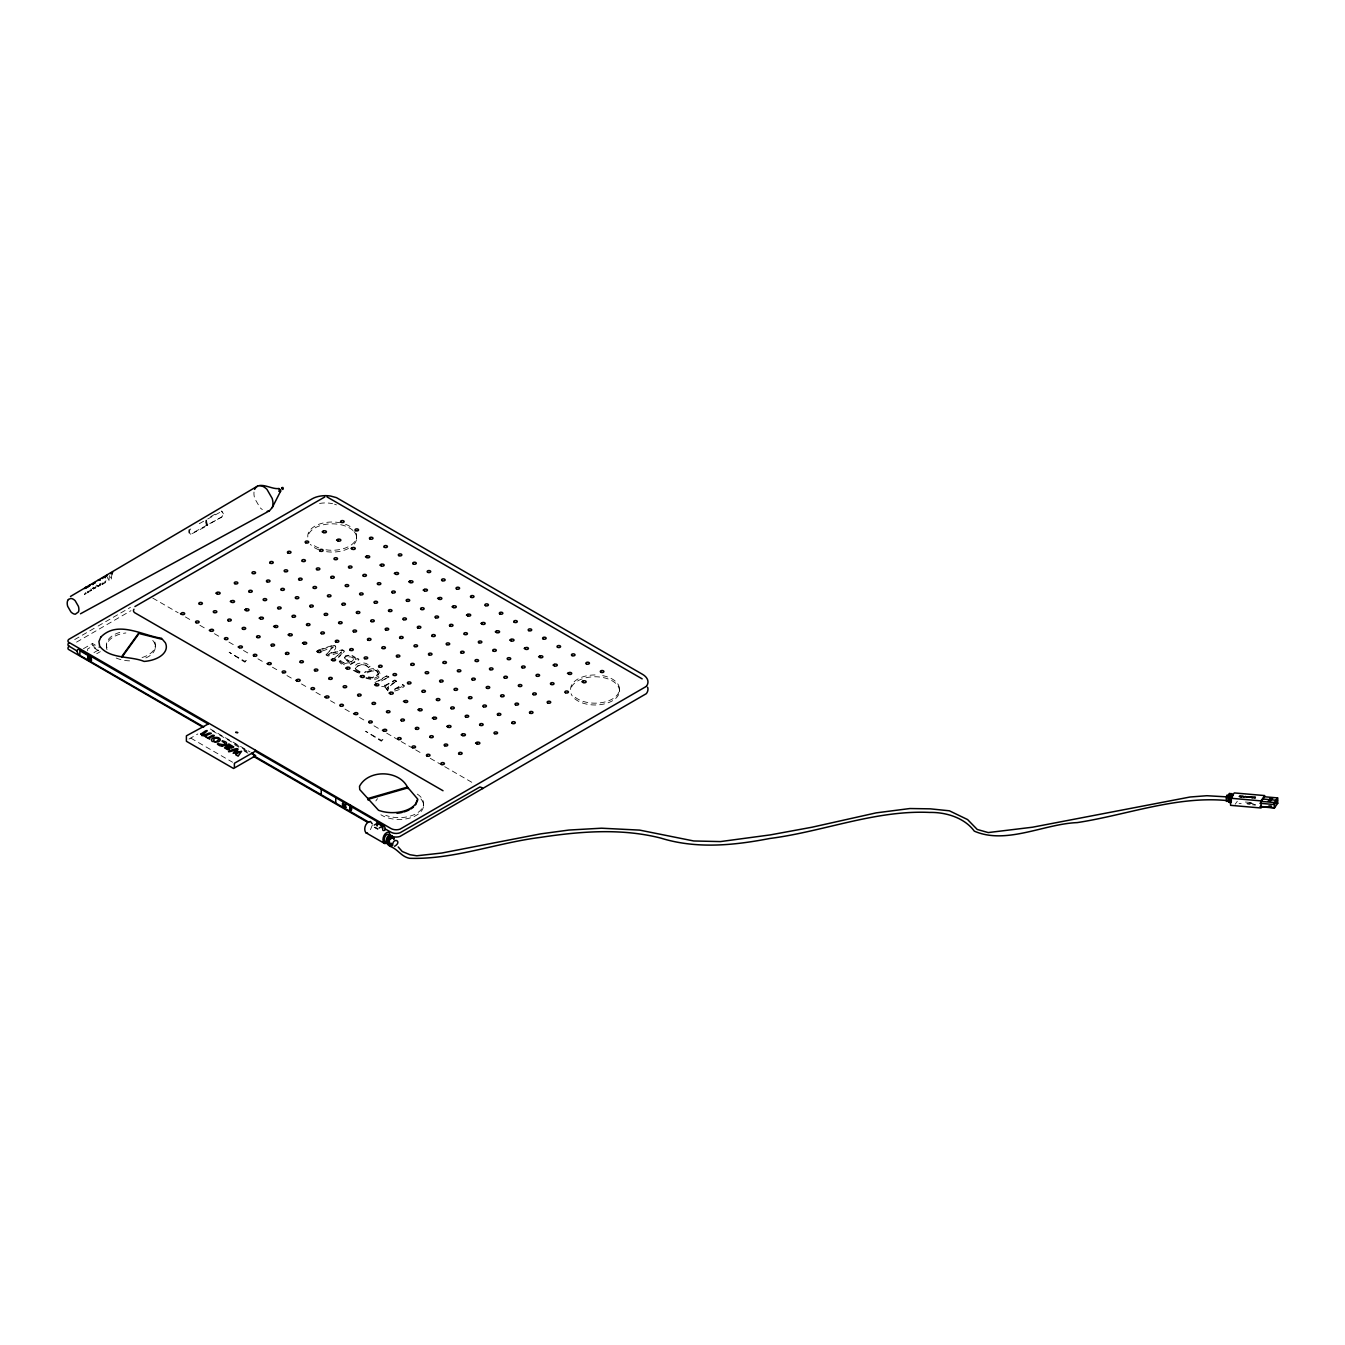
<?xml version="1.0" encoding="UTF-8"?>
<svg xmlns="http://www.w3.org/2000/svg" width="1345" height="1345" viewBox="0 0 1345 1345"><rect width="100%" height="100%" fill="white"/><g stroke="black" fill="none" stroke-linecap="round" stroke-linejoin="round"><path stroke-width="0.75" stroke-dasharray="5 3.75" d="M378.5 674.064C378.079 668.448 368.547 669.928 366.731 673.744C369.337 670.533 378.466 669.121 378.231 674.686L372.515 677.998L366.714 676.72L372.515 677.443L378.231 674.148M355.282 659.739L357.467 658.462L358.829 659.235L355.366 659.79L355.013 657.251L351.331 654.931L345.749 655.553L344.404 658.562L349.767 662.95L346.943 664.178M372.346 825.073L369.522 831.967M95.882 587.446L96.436 585.041M111.988 574.046L111.248 579.291M109.382 575.593L108.962 580.586L107.348 578.266M1241.183 803.671L1239.064 803.553M100.471 585.176L101.077 583.259M387.932 690.859C385.09 687.345 386.956 686.723 381.644 687.076M105.297 582.62L105.919 580.67M365.974 678.183C388.57 685.345 380.736 659.168 364.377 672.517M103.817 582.688L105.011 581.645M387.696 687.732L388.47 689.296L388.301 686.135L396.657 681.074L387.663 687.766M353.247 670.348L358.981 673.408L359.972 671.643L355.214 668.784L356.778 666.279L363.184 664.127L366.025 665.002L368.48 667.708L370.11 666.229L366.328 663.438L361.973 662.682L357.434 663.741L352.978 667.154M355.214 668.734C357.787 664.262 365.386 663.001 368.48 667.708M99.849 584.907L100.135 583.646L98.992 585.647M94.991 588.068L95.512 586.975L94.167 588.488M97.849 586.218L97.479 585.445L98.706 585.848M353.769 659.453L351.028 662.177L353.769 658.899C349.801 653.838 342.202 659.252 351.028 661.622M365.974 677.628L373.288 678.838L380.669 675.123M1235.164 804.26L1237.299 801.284M1251.724 802.83L1245.033 803.873M1252.329 804.798L1255.557 804.915L1247.538 804.091M344.488 657.251L349.414 655.166L355.332 658.108M358.981 673.408L359.972 671.643M318.546 649.988L333.997 644.911C343.378 650.761 310.964 659.975 342.286 650.24L344.454 651.484L338.604 657.453M337.746 655.435L341.395 651.989L328.13 656.074L326.146 654.931L333.156 646.659M326.146 654.931L333.241 646.71M95.545 588.118L92.486 588.286L93.276 588.925M100.236 585.478L97.983 586.286M338.604 656.915L344.454 650.946L342.286 649.685L329.189 653.771M333.779 658.781L341.395 651.989M199.262 523.693L206.407 519.691L207.382 525.693L190.872 534.284A3.615 2.522 -73.3 0 1 189.174 529.442M365.336 672.181L373.792 669.541L380.854 672.786M105.162 582.873L102.035 584.386L103.397 583.713M206.323 525.626L205.634 519.473L206.609 525.475L221.774 516.984A3.615 2.522 -73.3 0 0 222.9 513.454A3.615 2.522 -73.3 0 0 221.286 511.05L223.152 513.218A3.631 2.572 -78.7 0 1 222.614 516.581L190.385 534.217M381.526 680.957L388.924 676.619L381.526 681.495M74.698 639.564L96.268 627.106M98.067 626.064L130.448 607.368M76.564 642.12L130.986 610.68M83.474 648.677L92.452 643.482L99.564 647.584M93.965 652.577L98.673 649.854L93.965 647.13L93.965 645.314L87.677 648.946L87.677 650.761M96.722 653.72L100.303 651.653M344.404 658.024L349.767 662.412L344.976 663.539L341.142 660.445C336.418 660.883 342.37 665.035 344.37 665.388M350.541 664.026L358.829 659.235M350.541 664.564L358.829 659.79M368.48 667.17L370.11 666.229M374.969 682.571L387.091 675.56L388.924 676.619M378.433 681.108L387.091 676.098L388.924 677.174M396.657 681.074L394.825 680.015L385.511 685.227L381.476 684.773M396.657 681.629L394.825 680.57L385.511 685.765L381.476 685.328M394.657 689.043L402.558 684.487C411.301 687.278 379.206 696.811 404.391 685.546M394.657 689.582L402.558 685.025L404.391 686.101M188.989 739.044L197.816 733.966M85.071 593.616L84.584 594.355L85.828 593.01M91.628 590.27L89.846 591.279L90.3 589.816M84.584 594.355L86.366 593.347M89.073 591.817L87.274 592.826L88.904 591.447M91.746 590.304L89.779 590.808M207.668 519.019L221.975 511.251M210.677 516.648L217.436 512.865M87.106 592.321L87.509 591.296M102.136 584.419L102.556 582.873M91.695 589.951L90.872 588.824M322.228 651.047L333.241 647.264M322.413 649.265L333.997 645.449L336.115 646.676M339.175 661.471L341.142 660.983L344.976 664.077M385.981 686.807L381.644 686.522M206.138 519.977L207.113 525.845M93.73 589.026L92.687 588.538M1245.436 802.024L1251.64 802.562M1253.237 803.772L1249.808 803.217M190.755 528.955L189.948 529.661A3.615 2.522 -73.3 0 0 191.141 534.453L191.612 534.318M88.804 591.565L88.333 591.144M358.981 672.87L353.247 669.793M359.972 672.181L356.021 670.466L355.214 668.179M110.895 577.829L110.492 576.955M108.39 579.426L106.978 576.702M98.807 586.302L97.496 586.016M93.444 588.202L94.284 588.522L92.99 587.16M85.626 592.657L85.71 592.876M344.37 664.85L339.175 660.933M326.146 654.376L328.13 655.536M152.775 598.105L178.162 612.765M185.408 616.951L192.654 621.138M199.917 625.324L207.164 629.51M214.427 633.697L221.673 637.9M228.936 642.086L236.182 646.272M243.445 650.459L250.691 654.645M257.937 658.831L265.2 663.018M272.447 667.204L279.71 671.39M286.956 675.577L294.219 679.763M301.465 683.966L306.912 687.093M315.974 692.339L323.22 696.525M330.483 700.711L337.729 704.898M344.992 709.084L352.239 713.27M359.502 717.457L366.748 721.643M373.994 725.829L379.441 728.973M386.688 733.159L399.398 740.49M401.197 741.549L413.89 748.862M415.706 749.922L422.969 754.108M430.215 758.294L442.908 765.624M444.724 766.667L473.743 783.412M98.74 650.745L92.452 647.113L92.452 643.482M210.224 728.94L250.12 751.973M212.039 730.671L248.304 751.603M234.501 744.659L241.73 748.829M243.529 749.871L247.144 751.956M244.336 751.115L247.968 753.2M375.255 827.175L378.399 828.991M374.398 827.175L377.541 828.991M374.246 827.293L377.592 829.226M190.855 738.153L232.567 762.228M387.932 690.304L385.88 688.287M206.457 522.684L207.08 525.609M619.473 689.85L619.473 691.666M423.507 804.31L423.507 806.126M387.663 687.211L387.696 688.287M356.61 536.924L356.61 538.723M155.331 645.734L155.331 647.55M106.507 644.171L106.507 645.987M417.32 794.122A24.445 14.123 0 0 1 417.639 812.733A24.445 14.123 0 0 1 385.729 815.339M154.86 642.053A24.445 14.123 0 0 1 141.948 657.554M106.995 647.836A24.445 14.123 0 0 1 119.89 632.352M354.021 531.578A24.445 14.123 0 0 1 353.752 544.624M348.489 548.474A24.445 14.123 0 0 1 324.565 551.366M318.815 549.769A24.445 14.123 0 0 1 310.376 544.321M352.978 530.502A24.445 14.123 0 0 0 326.146 524.264A24.445 14.123 0 0 0 307.786 537.159L307.786 535.344A24.445 14.123 0 0 1 339.831 522.717M152.742 640.405A24.445 14.123 0 0 1 143.814 658.764M129.574 660.866A24.445 14.123 0 0 1 114.191 657.049M106.995 649.652A24.445 14.123 0 0 1 125.909 632.957M420.918 798.98A24.445 14.123 0 0 1 412.881 817.003A24.445 14.123 0 0 1 380.887 814.751M375.877 800.947A24.445 14.123 0 0 1 377.558 798.678M585.966 677.779A24.445 14.123 0 0 1 618.246 686.404A24.445 14.123 0 0 1 601.45 704.494A24.445 14.123 0 0 1 571.121 693.768M582.166 678.872A24.445 14.123 0 0 0 570.65 690.086L570.65 688.27A24.445 14.123 0 0 1 596.407 674.971M319.555 503.467A19.049 10.995 0 0 1 332.568 503.686M334.569 504.224A19.049 10.995 0 0 1 336.452 504.879M356.122 533.242A24.445 14.123 0 0 1 324.565 549.55M318.815 547.953A24.445 14.123 0 0 1 311.418 543.565M345.581 524.315A24.445 14.123 0 0 1 352.978 528.686M602.678 675.644A24.445 14.123 0 0 1 613.589 698.257A24.445 14.123 0 0 1 573.239 695.432M254.003 492.051A14.459 8.625 61.7 0 0 254.709 498.457L259.938 507.536A13.013 7.767 61.7 0 0 262.359 509.57M246.421 660.378L244.857 661.286L229.138 652.224L244.857 662.194L246.421 660.378M382.921 739.414L381.341 740.322L365.621 731.243L381.341 741.229L382.921 739.414"/><path stroke-width="1.5" d="M335.762 797.686L335.762 803.116M90.619 659.084L90.485 657.133L90.67 658.798M388.032 840.961L388.554 845.299L392.118 845.215M389.344 845.753C387.36 842.996 389.277 837.111 392.875 836.96M89.51 658.478L89.342 656.074L89.19 658.613L91.225 660.193M112.106 574.08L112.207 573.02M1231.499 798.711L1232.793 795.517M90.922 661.084L91.527 660.193M392.252 836.035L388.789 838.692L388.89 843.903M1230.793 794.222L1230.305 793.5L1229.229 797.097A4.808 0.925 -84.5 0 0 1228.943 800.393L1229.75 802.511M387.814 841.768L388.318 839.818M1229.414 796.105L1229.868 794.424M1232.911 795.265L1232.423 794.542L1231.583 797.282A4.808 0.925 -84.5 0 0 1231.448 798.375M92.956 584.52L93.511 583.36M388.251 840.524L391.328 836.842L394.152 839.011M391.664 836.506L388.991 838.54L388.52 843.315M392.067 835.901L392.807 837.296L389.344 839.952L389.512 844.273M102.186 578.484L102.304 578.518M391.412 845.248C389.663 849.418 390.336 840.591 391.563 843.887M87.963 587.143L88.904 586.117M1227.212 800.83C1225.211 804.293 1226.606 791.751 1227.716 795.736M1231.045 801.99L1230.406 802.965L1230.019 800.477A4.808 0.925 -84.5 0 1 1230.305 797.182L1231.129 794.441M387.999 838.238L387.259 842.642L389.377 844.811M84.567 588.572L85.609 587.328M415.622 804.814L417.69 799.989M393.698 838.759L391.462 835.581C387.276 835.312 384.283 845.719 389.646 844.794M92.301 584.436L95.327 582.62M80.481 613.774L269.37 510.848L272.295 507.519L280.584 491.228M1231.045 794.979L1230.692 802.377M254.608 489.395C259.165 480.249 271.791 490 278.987 488.47L280.567 490.084A1.816 1.093 61.7 0 1 280.433 491.497L279.02 491.228M389.159 838.624L391.008 836.691M1230.44 798.224L1234.273 792.928L1264.754 795.584L1260.938 800.88L1261.089 807.992L1230.591 805.336L1230.44 798.224L1260.938 800.88M121.924 656.31L139.023 632.638M121.924 657.217L139.023 633.529M1270.638 806.748L1268.453 806.344L1271.244 805.907M1274.371 802.646L1277.632 797.904L1264.535 796.761L1261.19 801.385L1274.303 802.528L1274.421 807.975L1261.307 806.832M1277.615 800.09L1274.404 804.545L1259.929 803.284M1274.421 807.975L1277.683 803.234L1273.547 802.864M388.217 837.969L390.874 836.052M86.097 587.21L85.508 588.421M102.59 577.846L104.237 577.072M387.763 842.508L384.872 843.634L365.823 832.689C363.133 829.058 365.722 821.795 370.447 821.459L372.212 823.745M70.478 596.44L257.551 486.066M86.82 587.647L85.861 587.967M97.899 580.418L99.967 580.031M69.301 642.675L68.78 643.011A4.926 2.841 0 0 0 68.343 645.684L77.136 651.081A3.396 1.95 60 0 0 79.103 654.948L203.784 726.922M69.301 646.306L68.78 646.642A4.926 2.841 0 0 0 68.343 649.316L202.675 727.057M1228.758 802.225L1228.12 799.468A4.808 0.925 -84.5 0 1 1228.405 796.173L1229.431 793.365L1229.784 801.99M1229.834 802.309L1229.078 801.25M1231.129 802.41L1230.49 799.636A4.808 0.925 -84.5 0 1 1230.759 796.358L1231.785 793.55L1232.171 796.038M134.92 606.561L324.801 496.961M91.309 657.386L91.376 660.277M91.325 659.672L89.476 658.613L89.594 659.756M215.822 593.179L217.083 592.456M322.127 531.813L323.388 531.09M230.264 601.518L231.508 600.795M336.553 540.152L337.814 539.412M244.689 609.84L245.95 609.117M350.978 548.474L352.239 547.751M259.114 618.179L260.375 617.456M365.42 556.813L366.664 556.09M273.539 626.518L274.8 625.778M379.845 565.135L381.106 564.412M287.981 634.84L289.242 634.117M394.27 573.474L395.531 572.751M302.406 643.179L303.667 642.439M408.712 581.797L409.956 581.074M316.832 651.501L318.092 650.778M423.137 590.136L424.398 589.413M331.273 659.84L332.518 659.1M437.562 598.458L438.823 597.735M345.699 668.162L346.96 667.439M451.987 606.797L453.248 606.074M360.124 676.501L361.385 675.778M466.429 615.119L467.69 614.396M374.549 684.824L375.81 684.101M480.854 623.458L482.115 622.735M251.918 753.015L255.55 755.789L233.559 768.499L186.4 741.28L186.4 735.833L208.408 723.896M388.991 693.163L390.252 692.44M495.279 631.78L496.54 631.057M403.416 701.485L404.677 700.762M509.721 640.119L510.966 639.396M417.841 709.824L419.102 709.101M524.146 648.458L525.407 647.718M432.283 718.146L433.527 717.423M538.572 656.78L539.833 656.057M446.708 726.485L447.969 725.762M552.997 665.119L554.258 664.38M346.001 807.387L342.42 805.201L342.79 803.251M461.133 734.807L462.394 734.084M567.439 673.442L568.7 672.719M345.211 804.713L344.841 806.529M342.42 803.469L344.74 804.814C347.683 803.772 342.756 805.453 345.009 806.143M350.995 806.26A3.682 2.135 60 0 1 350.204 810.598L349.448 811.018L350.204 805.151M475.558 743.146L476.819 742.423M581.864 681.78L583.125 681.041M374.246 825.057L377.39 823.241L382.417 826.133L382.417 828.385M379.273 827.948L382.417 826.133M255.55 751.115L234.383 763.287L234.383 767.272M394.573 846.291C403.046 841.213 392.505 836.54 392.639 845.669M88.955 585.613L90.317 585.092M105.582 576.568L107.062 575.374M110.794 573.727L112.492 572.297M107.18 575.408L105.532 576.232M110.744 573.39L112.61 572.331M103.464 577.661L103.733 577.543M390.588 845.332L389.159 845.618M367.689 798.56L407.468 787.094L417.69 799.081L415.622 803.907A25.42 14.677 0 0 1 378.533 810.278L359.737 789.582L359.518 786.287C368.379 769.39 398.641 769.777 407.468 787.094M367.689 799.468L407.468 788.002M99.698 579.93L98.773 579.998M386.587 841.819C380.82 842.491 386.923 829.882 389.277 835.968M1228.708 801.906L1228.389 797.484L1229.565 795.265M267.235 511.285L269.37 510.848M278.903 488.891L280.399 490.471L279.087 490.908M94.772 582.486L95.209 582.587M367.538 833.11L365.823 832.689M391.092 836.304C386.671 835.615 388.419 843.971 387.158 842.911M388.352 843.819C383.443 843.197 387.831 832.32 391.58 835.934M104.624 577.089L105.246 577.778M1226.287 801.032L1230.658 801.973M1262.888 799.031L1275.968 800.225M1274.001 803.032L1277.75 803.352L1277.632 797.904M1259.996 806.428L1274.472 807.689M1225.48 796.795L1206.885 795.719L1190.157 796.997L1032.54 827.209L988.222 832.572L977.243 829.462L967.593 819.576L949.385 810.8L930.32 808.849L909.909 808.53L876.167 812.868L811.909 827.242L770.214 834.909L720.466 841.583L693.751 840.978L639.665 830.117L601.501 828.201L568.935 830.05L540.74 833.85L441.816 853.033L416.748 855.79L409.99 854.731L402.239 851.503L398.204 846.963M1224.959 800.376C1174.857 796.223 1126.185 815.104 1077.21 822.602C1043.989 823.88 1006.295 845.013 974.301 831.143C964.819 818.13 946.544 812.111 929.798 812.43C875.175 809.909 823.375 831.647 769.743 838.49C733.714 845.45 696.424 849.149 660.815 838.103C621.39 828.049 580.048 831.361 540.27 837.414C496.608 842.878 453.584 859.741 409.435 858.295C400.961 856.429 398.372 849.636 390.47 846.459M89.577 586.151L88.619 586.235M390.605 844.694L388.739 843.819M140.25 633.831L161.467 639.161M98.975 579.88L99.849 579.998M89.594 585.142L89.846 584.991M90.535 658.142L89.779 656.747L90.67 658.327M385.208 828.94L391.042 832.252A7.263 4.203 0 0 0 399.986 832.807L479.862 787.027A11.886 6.859 -60 0 1 482.805 788.658M327.037 496.927L642.17 678.872M180.398 613.639L181.659 614.362A1.782 1.026 0 0 0 184.618 613.908A1.782 1.026 0 0 0 182.449 612.647A1.782 1.026 0 0 0 181.659 614.362M209.248 630.301L210.509 631.024A1.782 1.026 0 0 0 213.485 630.57A1.782 1.026 0 0 0 211.316 629.309A1.782 1.026 0 0 0 210.509 631.024M238.115 646.962L239.376 647.685A1.782 1.026 0 0 0 242.352 647.231A1.782 1.026 0 0 0 240.167 645.97A1.782 1.026 0 0 0 239.376 647.685M266.966 663.623L268.227 664.363A1.782 1.026 0 0 0 271.202 663.892A1.782 1.026 0 0 0 269.034 662.631A1.782 1.026 0 0 0 268.227 664.363M295.833 680.284L297.094 681.024A1.782 1.026 0 0 0 300.069 680.553A1.782 1.026 0 0 0 297.884 679.292A1.782 1.026 0 0 0 297.094 681.024M324.7 696.945L325.944 697.685A1.782 1.026 0 0 0 328.92 697.214A1.782 1.026 0 0 0 326.751 695.953A1.782 1.026 0 0 0 325.944 697.685M353.55 713.623L354.811 714.346A1.782 1.026 0 0 0 357.787 713.876A1.782 1.026 0 0 0 355.601 712.631A1.782 1.026 0 0 0 354.811 714.346M382.417 730.285L383.678 731.007A1.782 1.026 0 0 0 386.654 730.537A1.782 1.026 0 0 0 384.468 729.293A1.782 1.026 0 0 0 383.678 731.007M443.026 790.742L134.584 612.647A5.952 3.43 0 0 1 133.979 609.235M208.256 724.064L79.103 649.5A3.396 1.95 60 0 0 77.136 651.081M89.19 656.158L91.46 657.301M251.918 753.704L255.55 755.789M254.373 756.125L368.782 822.182M253.398 756.344L367.504 822.232M393.799 838.103L392.589 836.842M391.025 835.951L387.982 836.792L386.587 841.55M90.401 660.866L89.325 659.336M388.789 844.492L387.932 842.088M384.082 843.231C381.392 839.583 383.981 832.336 388.688 832L390.605 835.615M1231.331 794.391L1231.701 795.921M387.78 843.265L387.31 839.969L389.293 836.439L391.462 836.136L393.95 838.658M1231.936 795.45L1230.574 801.368M1229.296 801.267L1229.196 799.552A4.808 0.925 -84.5 0 1 1229.481 796.257M1231.331 801.536L1231.314 800.578A4.808 0.925 -84.5 0 1 1231.347 799.502M408.039 787.766L408.039 788.674M382.703 829.243L382.703 825.611L377.088 822.367L377.088 825.998M377.39 823.241L377.39 825.477M368.177 799.132L368.177 800.04M350.204 806.966L350.204 810.598M345.615 804.713L345.615 807.588M321.236 789.296L321.236 794.727M255.55 750.342L255.55 751.367L382.837 824.855A3.329 1.917 60 0 1 385.023 827.797A3.329 1.917 60 0 1 384.519 830.47M87.744 658.915L87.744 655.284L79.876 650.745L79.876 654.376M413.503 807.034A25.42 14.677 0 0 1 410.763 809.017M409.183 809.892A25.42 14.677 0 0 1 403.719 812.01M402.138 812.43A25.42 14.677 0 0 1 397.044 813.305M383.459 830.571A3.329 1.917 60 0 1 382.837 830.302M647.651 687.261A18.78 10.844 0 0 1 646.34 693.65L399.986 836.439A7.263 4.203 0 0 1 391.866 836.237M349.448 805.588A3.682 2.135 60 0 1 350.944 809.169A3.682 2.135 60 0 1 349.448 811.018M259.669 485.629A13.013 7.767 61.7 0 1 266.966 489.378L272.194 498.44A14.459 8.625 61.7 0 1 272.295 507.519M222.144 745.954A4.691 2.707 0 0 0 225.203 745.147L225.994 744.592A4.035 2.32 0 0 0 226.548 743.684A3.749 2.169 0 0 0 226.448 742.776A4.22 2.438 0 0 0 225.708 741.952L223.623 741.145A4.001 2.303 0 0 0 222.009 741.045C233.038 749.249 211.03 740.372 219.336 745.483A3.968 2.287 0 0 0 220.933 745.903A4.59 2.656 0 0 0 222.093 745.954M1241.216 796.677L1242.545 796.021C1245.806 796.627 1238.896 797.955 1240.073 795.937C1237.013 797.434 1243.133 795.467 1241.216 796.677M281.677 487.731C282.769 492.505 284.619 485.999 281.677 487.731M200.842 734.101L209.702 738.926L208.828 738.472C212.745 735.681 216.78 735.799 212.712 735.16L208.189 737.732A2.774 1.597 0 0 1 206.693 737.463C202.86 734.404 216.511 733.26 209.097 733.075C191.175 740.86 213.267 728.2 205.449 730.974L200.842 734.101M233.593 746.929L231.323 748.139L227.339 746.895L225.641 748.139L229.44 749.081L228.196 749.821L224.514 747.887L228.835 743.953L233.593 746.929M211.501 739.666L211.619 740.591A4.085 2.354 0 0 0 212.342 741.448L217.991 741.952A5.464 3.161 0 0 0 219.353 741.246L220.227 740.069A4.119 2.371 0 0 0 220.126 739.145A4.254 2.455 0 0 0 219.689 738.573A4.506 2.606 0 0 0 218.562 737.833A3.766 2.169 0 0 0 217.066 737.447A4.22 2.438 0 0 0 215.368 737.43L214.797 737.514A4.825 2.774 0 0 0 213.704 737.8A5.128 2.959 0 0 0 212.342 738.489A4.085 2.354 0 0 0 211.619 739.414L211.501 739.666M1245.857 796.593L1243.637 796.795L1245.857 796.593M1246.58 797.165L1249.169 796.912L1246.697 797.097M1249.623 797.383L1252.044 796.912L1249.673 797.282M219.05 739.111C212.577 747.114 211.417 734.555 219.05 739.111M235.694 732.453L237.88 732.605L235.812 732.285M232.13 746.694L227.742 746.677L229.457 745.685L232.13 746.694M1255.07 797.871L1255.389 797.064L1253.624 796.912L1251.691 797.736L1255.053 797.921M100.808 637.126L98.925 641.531L99.614 646.054C109.399 659.319 130.179 655.721 144.15 661.421A25.42 14.677 0 0 0 165.3 642.691L161.467 638.253C142.183 635.395 117.603 619.894 100.808 637.126M68.36 599.517L67.62 600.778A8.86 5.296 61.7 0 0 67.687 606.343L70.898 611.908A7.969 4.758 61.7 0 0 75.37 614.194L78.481 611.891A8.86 5.296 61.7 0 0 78.413 606.326L75.202 600.761A7.969 4.758 61.7 0 0 70.73 598.458L68.36 599.517M1270.47 798.173L1269.865 799.014L1272.656 798.358L1270.47 798.173M1271.143 800.46L1268.352 801.116L1271.143 800.46M236.115 749.77L233.173 753.284L239.578 751.872L235.627 754.696L238.132 756.142L241.596 751.283L235.14 752.712C247.463 741.969 214.477 756.798 236.115 749.77M646.34 686.387L399.986 829.176A7.263 4.203 0 0 1 391.042 828.57L68.343 642.069A4.926 2.841 0 0 1 68.78 639.379L312.09 498.861A19.049 10.995 0 0 1 330.466 496.019L336.452 497.633L642.473 674.299A18.78 10.844 0 0 1 646.34 686.387M426.953 755.991A1.782 1.026 0 0 0 429.929 755.537A1.782 1.026 0 0 0 427.76 754.276A1.782 1.026 0 0 0 426.953 755.991M444.674 745.769A1.782 1.026 0 0 0 447.65 745.315A1.782 1.026 0 0 0 445.481 744.054A1.782 1.026 0 0 0 444.674 745.769M462.394 735.547A1.782 1.026 0 0 0 465.37 735.076A1.782 1.026 0 0 0 463.184 733.815A1.782 1.026 0 0 0 462.394 735.547M480.115 725.308A1.782 1.026 0 0 0 483.09 724.854A1.782 1.026 0 0 0 480.905 723.593A1.782 1.026 0 0 0 480.115 725.308M497.818 715.086A1.782 1.026 0 0 0 500.794 714.615A1.782 1.026 0 0 0 498.625 713.371A1.782 1.026 0 0 0 497.818 715.086M515.538 704.847A1.782 1.026 0 0 0 518.514 704.393A1.782 1.026 0 0 0 516.346 703.132A1.782 1.026 0 0 0 515.538 704.847M533.259 694.625A1.782 1.026 0 0 0 536.235 694.171A1.782 1.026 0 0 0 534.049 692.91A1.782 1.026 0 0 0 533.259 694.625M550.979 684.403A1.782 1.026 0 0 0 553.955 683.933A1.782 1.026 0 0 0 551.769 682.672A1.782 1.026 0 0 0 550.979 684.403M568.7 674.164A1.782 1.026 0 0 0 571.659 673.711A1.782 1.026 0 0 0 569.49 672.45A1.782 1.026 0 0 0 568.7 674.164M586.403 663.942A1.782 1.026 0 0 0 589.379 663.488A1.782 1.026 0 0 0 587.21 662.228A1.782 1.026 0 0 0 586.403 663.942M412.528 747.669A1.782 1.026 0 0 0 415.504 747.198A1.782 1.026 0 0 0 413.335 745.954A1.782 1.026 0 0 0 412.528 747.669M430.249 737.43A1.782 1.026 0 0 0 433.224 736.976A1.782 1.026 0 0 0 431.039 735.715A1.782 1.026 0 0 0 430.249 737.43M447.969 727.208A1.782 1.026 0 0 0 450.945 726.754A1.782 1.026 0 0 0 448.759 725.493A1.782 1.026 0 0 0 447.969 727.208M465.673 716.986A1.782 1.026 0 0 0 468.648 716.515A1.782 1.026 0 0 0 466.48 715.271A1.782 1.026 0 0 0 465.673 716.986M483.393 706.747A1.782 1.026 0 0 0 486.369 706.293A1.782 1.026 0 0 0 484.2 705.032A1.782 1.026 0 0 0 483.393 706.747M501.113 696.525A1.782 1.026 0 0 0 504.089 696.071A1.782 1.026 0 0 0 501.904 694.81A1.782 1.026 0 0 0 501.113 696.525M518.834 686.303A1.782 1.026 0 0 0 521.81 685.832A1.782 1.026 0 0 0 519.624 684.571A1.782 1.026 0 0 0 518.834 686.303M536.537 676.064A1.782 1.026 0 0 0 539.513 675.61A1.782 1.026 0 0 0 537.344 674.349A1.782 1.026 0 0 0 536.537 676.064M554.258 665.842A1.782 1.026 0 0 0 557.233 665.371A1.782 1.026 0 0 0 555.065 664.127A1.782 1.026 0 0 0 554.258 665.842M571.978 655.603A1.782 1.026 0 0 0 574.954 655.149A1.782 1.026 0 0 0 572.768 653.889A1.782 1.026 0 0 0 571.978 655.603M398.103 739.33A1.782 1.026 0 0 0 401.079 738.876A1.782 1.026 0 0 0 398.893 737.615A1.782 1.026 0 0 0 398.103 739.33M415.824 729.108A1.782 1.026 0 0 0 418.799 728.654A1.782 1.026 0 0 0 416.614 727.393A1.782 1.026 0 0 0 415.824 729.108M433.527 718.886A1.782 1.026 0 0 0 436.503 718.415A1.782 1.026 0 0 0 434.334 717.154A1.782 1.026 0 0 0 433.527 718.886M451.247 708.647A1.782 1.026 0 0 0 454.223 708.193A1.782 1.026 0 0 0 452.054 706.932A1.782 1.026 0 0 0 451.247 708.647M468.968 698.425A1.782 1.026 0 0 0 471.944 697.954A1.782 1.026 0 0 0 469.758 696.71A1.782 1.026 0 0 0 468.968 698.425M486.688 688.186A1.782 1.026 0 0 0 489.664 687.732A1.782 1.026 0 0 0 487.478 686.471A1.782 1.026 0 0 0 486.688 688.186M504.392 677.964A1.782 1.026 0 0 0 507.368 677.51A1.782 1.026 0 0 0 505.199 676.249A1.782 1.026 0 0 0 504.392 677.964M522.112 667.742A1.782 1.026 0 0 0 525.088 667.271A1.782 1.026 0 0 0 522.919 666.01A1.782 1.026 0 0 0 522.112 667.742M539.833 657.503A1.782 1.026 0 0 0 542.808 657.049A1.782 1.026 0 0 0 540.623 655.788A1.782 1.026 0 0 0 539.833 657.503M557.553 647.281A1.782 1.026 0 0 0 560.529 646.811A1.782 1.026 0 0 0 558.343 645.566A1.782 1.026 0 0 0 557.553 647.281M401.382 720.769A1.782 1.026 0 0 0 404.357 720.315A1.782 1.026 0 0 0 402.189 719.054A1.782 1.026 0 0 0 401.382 720.769M419.102 710.547A1.782 1.026 0 0 0 422.078 710.093A1.782 1.026 0 0 0 419.909 708.832A1.782 1.026 0 0 0 419.102 710.547M436.822 700.325A1.782 1.026 0 0 0 439.798 699.854A1.782 1.026 0 0 0 437.613 698.593A1.782 1.026 0 0 0 436.822 700.325M454.543 690.086A1.782 1.026 0 0 0 457.519 689.632A1.782 1.026 0 0 0 455.333 688.371A1.782 1.026 0 0 0 454.543 690.086M472.246 679.864A1.782 1.026 0 0 0 475.222 679.393A1.782 1.026 0 0 0 473.053 678.149A1.782 1.026 0 0 0 472.246 679.864M489.967 669.625A1.782 1.026 0 0 0 492.942 669.171A1.782 1.026 0 0 0 490.774 667.91A1.782 1.026 0 0 0 489.967 669.625M507.687 659.403A1.782 1.026 0 0 0 510.663 658.949A1.782 1.026 0 0 0 508.477 657.688A1.782 1.026 0 0 0 507.687 659.403M525.407 649.181A1.782 1.026 0 0 0 528.383 648.71A1.782 1.026 0 0 0 526.198 647.466A1.782 1.026 0 0 0 525.407 649.181M543.111 638.942A1.782 1.026 0 0 0 546.087 638.488A1.782 1.026 0 0 0 543.918 637.227A1.782 1.026 0 0 0 543.111 638.942M404.677 702.208A1.782 1.026 0 0 0 407.653 701.754A1.782 1.026 0 0 0 405.467 700.493A1.782 1.026 0 0 0 404.677 702.208M369.236 722.668A1.782 1.026 0 0 0 372.212 722.215A1.782 1.026 0 0 0 370.043 720.954A1.782 1.026 0 0 0 369.236 722.668M386.956 712.446A1.782 1.026 0 0 0 389.932 711.976A1.782 1.026 0 0 0 387.747 710.732A1.782 1.026 0 0 0 386.956 712.446M422.397 691.986A1.782 1.026 0 0 0 425.373 691.532A1.782 1.026 0 0 0 423.187 690.271A1.782 1.026 0 0 0 422.397 691.986M440.101 681.764A1.782 1.026 0 0 0 443.077 681.293A1.782 1.026 0 0 0 440.908 680.049A1.782 1.026 0 0 0 440.101 681.764M457.821 671.525A1.782 1.026 0 0 0 460.797 671.071A1.782 1.026 0 0 0 458.611 669.81A1.782 1.026 0 0 0 457.821 671.525M475.542 661.303A1.782 1.026 0 0 0 478.517 660.849A1.782 1.026 0 0 0 476.332 659.588A1.782 1.026 0 0 0 475.542 661.303M493.262 651.081A1.782 1.026 0 0 0 496.238 650.61A1.782 1.026 0 0 0 494.052 649.349A1.782 1.026 0 0 0 493.262 651.081M510.966 640.842A1.782 1.026 0 0 0 513.941 640.388A1.782 1.026 0 0 0 511.772 639.127A1.782 1.026 0 0 0 510.966 640.842M528.686 630.62A1.782 1.026 0 0 0 531.662 630.149A1.782 1.026 0 0 0 529.493 628.905A1.782 1.026 0 0 0 528.686 630.62M372.531 704.107A1.782 1.026 0 0 0 375.507 703.654A1.782 1.026 0 0 0 373.322 702.393A1.782 1.026 0 0 0 372.531 704.107M390.252 693.885A1.782 1.026 0 0 0 393.211 693.432A1.782 1.026 0 0 0 391.042 692.171A1.782 1.026 0 0 0 390.252 693.885M407.955 683.663A1.782 1.026 0 0 0 410.931 683.193A1.782 1.026 0 0 0 408.762 681.932A1.782 1.026 0 0 0 407.955 683.663M425.676 673.425A1.782 1.026 0 0 0 428.651 672.971A1.782 1.026 0 0 0 426.466 671.71A1.782 1.026 0 0 0 425.676 673.425M443.396 663.203A1.782 1.026 0 0 0 446.372 662.732A1.782 1.026 0 0 0 444.186 661.488A1.782 1.026 0 0 0 443.396 663.203M461.116 652.964A1.782 1.026 0 0 0 464.075 652.51A1.782 1.026 0 0 0 461.907 651.249A1.782 1.026 0 0 0 461.116 652.964M478.82 642.742A1.782 1.026 0 0 0 481.796 642.288A1.782 1.026 0 0 0 479.627 641.027A1.782 1.026 0 0 0 478.82 642.742M496.54 632.52A1.782 1.026 0 0 0 499.516 632.049A1.782 1.026 0 0 0 497.331 630.788A1.782 1.026 0 0 0 496.54 632.52M514.261 622.281A1.782 1.026 0 0 0 517.237 621.827A1.782 1.026 0 0 0 515.051 620.566A1.782 1.026 0 0 0 514.261 622.281M375.81 685.546A1.782 1.026 0 0 0 378.786 685.093A1.782 1.026 0 0 0 376.617 683.832A1.782 1.026 0 0 0 375.81 685.546M340.386 706.007A1.782 1.026 0 0 0 343.362 705.553A1.782 1.026 0 0 0 341.176 704.292A1.782 1.026 0 0 0 340.386 706.007M358.089 695.785A1.782 1.026 0 0 0 361.065 695.315A1.782 1.026 0 0 0 358.896 694.07A1.782 1.026 0 0 0 358.089 695.785M393.53 675.324A1.782 1.026 0 0 0 396.506 674.871A1.782 1.026 0 0 0 394.32 673.61A1.782 1.026 0 0 0 393.53 675.324M411.251 665.102A1.782 1.026 0 0 0 414.226 664.632A1.782 1.026 0 0 0 412.041 663.371A1.782 1.026 0 0 0 411.251 665.102M428.971 654.864A1.782 1.026 0 0 0 431.93 654.41A1.782 1.026 0 0 0 429.761 653.149A1.782 1.026 0 0 0 428.971 654.864M446.674 644.642A1.782 1.026 0 0 0 449.65 644.171A1.782 1.026 0 0 0 447.482 642.927A1.782 1.026 0 0 0 446.674 644.642M464.395 634.403A1.782 1.026 0 0 0 467.371 633.949A1.782 1.026 0 0 0 465.185 632.688A1.782 1.026 0 0 0 464.395 634.403M482.115 624.181A1.782 1.026 0 0 0 485.091 623.727A1.782 1.026 0 0 0 482.905 622.466A1.782 1.026 0 0 0 482.115 624.181M499.836 613.959A1.782 1.026 0 0 0 502.795 613.488A1.782 1.026 0 0 0 500.626 612.244A1.782 1.026 0 0 0 499.836 613.959M343.664 687.446A1.782 1.026 0 0 0 346.64 686.992A1.782 1.026 0 0 0 344.471 685.731A1.782 1.026 0 0 0 343.664 687.446M361.385 677.224A1.782 1.026 0 0 0 364.361 676.754A1.782 1.026 0 0 0 362.175 675.509A1.782 1.026 0 0 0 361.385 677.224M379.105 666.986A1.782 1.026 0 0 0 382.081 666.532A1.782 1.026 0 0 0 379.895 665.271A1.782 1.026 0 0 0 379.105 666.986M396.809 656.763A1.782 1.026 0 0 0 399.784 656.31A1.782 1.026 0 0 0 397.616 655.049A1.782 1.026 0 0 0 396.809 656.763M414.529 646.541A1.782 1.026 0 0 0 417.505 646.071A1.782 1.026 0 0 0 415.336 644.827A1.782 1.026 0 0 0 414.529 646.541M432.249 636.303A1.782 1.026 0 0 0 435.225 635.849A1.782 1.026 0 0 0 433.04 634.588A1.782 1.026 0 0 0 432.249 636.303M449.97 626.081A1.782 1.026 0 0 0 452.946 625.627A1.782 1.026 0 0 0 450.76 624.366A1.782 1.026 0 0 0 449.97 626.081M467.69 615.859A1.782 1.026 0 0 0 470.649 615.388A1.782 1.026 0 0 0 468.48 614.127A1.782 1.026 0 0 0 467.69 615.859M485.394 605.62A1.782 1.026 0 0 0 488.37 605.166A1.782 1.026 0 0 0 486.201 603.905A1.782 1.026 0 0 0 485.394 605.62M311.519 689.346A1.782 1.026 0 0 0 314.495 688.892A1.782 1.026 0 0 0 312.326 687.631A1.782 1.026 0 0 0 311.519 689.346M329.239 679.124A1.782 1.026 0 0 0 332.215 678.653A1.782 1.026 0 0 0 330.029 677.409A1.782 1.026 0 0 0 329.239 679.124M346.96 668.885A1.782 1.026 0 0 0 349.935 668.431A1.782 1.026 0 0 0 347.75 667.17A1.782 1.026 0 0 0 346.96 668.885M364.663 658.663A1.782 1.026 0 0 0 367.639 658.209A1.782 1.026 0 0 0 365.47 656.948A1.782 1.026 0 0 0 364.663 658.663M382.383 648.441A1.782 1.026 0 0 0 385.359 647.971A1.782 1.026 0 0 0 383.19 646.71A1.782 1.026 0 0 0 382.383 648.441M400.104 638.202A1.782 1.026 0 0 0 403.08 637.749A1.782 1.026 0 0 0 400.894 636.488A1.782 1.026 0 0 0 400.104 638.202M417.824 627.98A1.782 1.026 0 0 0 420.8 627.51A1.782 1.026 0 0 0 418.614 626.266A1.782 1.026 0 0 0 417.824 627.98M435.528 617.742A1.782 1.026 0 0 0 438.504 617.288A1.782 1.026 0 0 0 436.335 616.027A1.782 1.026 0 0 0 435.528 617.742M453.248 607.52A1.782 1.026 0 0 0 456.224 607.066A1.782 1.026 0 0 0 454.055 605.805A1.782 1.026 0 0 0 453.248 607.52M470.969 597.298A1.782 1.026 0 0 0 473.944 596.827A1.782 1.026 0 0 0 471.759 595.583A1.782 1.026 0 0 0 470.969 597.298M314.814 670.785A1.782 1.026 0 0 0 317.79 670.331A1.782 1.026 0 0 0 315.604 669.07A1.782 1.026 0 0 0 314.814 670.785M332.518 660.563A1.782 1.026 0 0 0 335.493 660.092A1.782 1.026 0 0 0 333.325 658.848A1.782 1.026 0 0 0 332.518 660.563M350.238 650.324A1.782 1.026 0 0 0 353.214 649.87A1.782 1.026 0 0 0 351.045 648.609A1.782 1.026 0 0 0 350.238 650.324M367.958 640.102A1.782 1.026 0 0 0 370.934 639.648A1.782 1.026 0 0 0 368.749 638.387A1.782 1.026 0 0 0 367.958 640.102M385.679 629.88A1.782 1.026 0 0 0 388.655 629.41A1.782 1.026 0 0 0 386.469 628.165A1.782 1.026 0 0 0 385.679 629.88M403.382 619.641A1.782 1.026 0 0 0 406.358 619.188A1.782 1.026 0 0 0 404.189 617.927A1.782 1.026 0 0 0 403.382 619.641M421.103 609.419A1.782 1.026 0 0 0 424.079 608.966A1.782 1.026 0 0 0 421.91 607.705A1.782 1.026 0 0 0 421.103 609.419M438.823 599.197A1.782 1.026 0 0 0 441.799 598.727A1.782 1.026 0 0 0 439.613 597.466A1.782 1.026 0 0 0 438.823 599.197M456.543 588.959A1.782 1.026 0 0 0 459.519 588.505A1.782 1.026 0 0 0 457.334 587.244A1.782 1.026 0 0 0 456.543 588.959M318.092 652.224A1.782 1.026 0 0 0 321.068 651.77A1.782 1.026 0 0 0 318.883 650.509A1.782 1.026 0 0 0 318.092 652.224M282.669 672.685A1.782 1.026 0 0 0 285.628 672.231A1.782 1.026 0 0 0 283.459 670.97A1.782 1.026 0 0 0 282.669 672.685M300.372 662.463A1.782 1.026 0 0 0 303.348 661.992A1.782 1.026 0 0 0 301.179 660.748A1.782 1.026 0 0 0 300.372 662.463M335.813 642.002A1.782 1.026 0 0 0 338.789 641.548A1.782 1.026 0 0 0 336.603 640.287A1.782 1.026 0 0 0 335.813 642.002M353.533 631.78A1.782 1.026 0 0 0 356.509 631.309A1.782 1.026 0 0 0 354.323 630.048A1.782 1.026 0 0 0 353.533 631.78M371.237 621.541A1.782 1.026 0 0 0 374.213 621.087A1.782 1.026 0 0 0 372.044 619.826A1.782 1.026 0 0 0 371.237 621.541M388.957 611.319A1.782 1.026 0 0 0 391.933 610.849A1.782 1.026 0 0 0 389.764 609.604A1.782 1.026 0 0 0 388.957 611.319M406.678 601.08A1.782 1.026 0 0 0 409.653 600.627A1.782 1.026 0 0 0 407.468 599.366A1.782 1.026 0 0 0 406.678 601.08M424.398 590.858A1.782 1.026 0 0 0 427.374 590.405A1.782 1.026 0 0 0 425.188 589.144A1.782 1.026 0 0 0 424.398 590.858M442.101 580.636A1.782 1.026 0 0 0 445.077 580.166A1.782 1.026 0 0 0 442.908 578.905A1.782 1.026 0 0 0 442.101 580.636M285.947 654.124A1.782 1.026 0 0 0 288.923 653.67A1.782 1.026 0 0 0 286.737 652.409A1.782 1.026 0 0 0 285.947 654.124M303.667 643.902A1.782 1.026 0 0 0 306.643 643.431A1.782 1.026 0 0 0 304.458 642.187A1.782 1.026 0 0 0 303.667 643.902M321.388 633.663A1.782 1.026 0 0 0 324.347 633.209A1.782 1.026 0 0 0 322.178 631.948A1.782 1.026 0 0 0 321.388 633.663M339.091 623.441A1.782 1.026 0 0 0 342.067 622.987A1.782 1.026 0 0 0 339.898 621.726A1.782 1.026 0 0 0 339.091 623.441M356.812 613.219A1.782 1.026 0 0 0 359.787 612.748A1.782 1.026 0 0 0 357.602 611.487A1.782 1.026 0 0 0 356.812 613.219M374.532 602.98A1.782 1.026 0 0 0 377.508 602.526A1.782 1.026 0 0 0 375.322 601.265A1.782 1.026 0 0 0 374.532 602.98M392.252 592.758A1.782 1.026 0 0 0 395.228 592.288A1.782 1.026 0 0 0 393.043 591.043A1.782 1.026 0 0 0 392.252 592.758M409.956 582.519A1.782 1.026 0 0 0 412.932 582.066A1.782 1.026 0 0 0 410.763 580.805A1.782 1.026 0 0 0 409.956 582.519M427.676 572.297A1.782 1.026 0 0 0 430.652 571.844A1.782 1.026 0 0 0 428.483 570.583A1.782 1.026 0 0 0 427.676 572.297M253.802 656.024A1.782 1.026 0 0 0 256.777 655.57A1.782 1.026 0 0 0 254.592 654.309A1.782 1.026 0 0 0 253.802 656.024M271.522 645.802A1.782 1.026 0 0 0 274.498 645.331A1.782 1.026 0 0 0 272.312 644.07A1.782 1.026 0 0 0 271.522 645.802M289.242 635.563A1.782 1.026 0 0 0 292.201 635.109A1.782 1.026 0 0 0 290.032 633.848A1.782 1.026 0 0 0 289.242 635.563M306.946 625.341A1.782 1.026 0 0 0 309.922 624.87A1.782 1.026 0 0 0 307.753 623.626A1.782 1.026 0 0 0 306.946 625.341M324.666 615.102A1.782 1.026 0 0 0 327.642 614.648A1.782 1.026 0 0 0 325.456 613.387A1.782 1.026 0 0 0 324.666 615.102M342.387 604.88A1.782 1.026 0 0 0 345.362 604.426A1.782 1.026 0 0 0 343.177 603.165A1.782 1.026 0 0 0 342.387 604.88M360.107 594.658A1.782 1.026 0 0 0 363.066 594.187A1.782 1.026 0 0 0 360.897 592.943A1.782 1.026 0 0 0 360.107 594.658M377.81 584.419A1.782 1.026 0 0 0 380.786 583.965A1.782 1.026 0 0 0 378.617 582.704A1.782 1.026 0 0 0 377.81 584.419M395.531 574.197A1.782 1.026 0 0 0 398.507 573.743A1.782 1.026 0 0 0 396.321 572.482A1.782 1.026 0 0 0 395.531 574.197M413.251 563.975A1.782 1.026 0 0 0 416.227 563.505A1.782 1.026 0 0 0 414.041 562.244A1.782 1.026 0 0 0 413.251 563.975M257.08 637.463A1.782 1.026 0 0 0 260.056 637.009A1.782 1.026 0 0 0 257.887 635.748A1.782 1.026 0 0 0 257.08 637.463M274.8 627.241A1.782 1.026 0 0 0 277.776 626.77A1.782 1.026 0 0 0 275.607 625.526A1.782 1.026 0 0 0 274.8 627.241M292.521 617.002A1.782 1.026 0 0 0 295.496 616.548A1.782 1.026 0 0 0 293.311 615.287A1.782 1.026 0 0 0 292.521 617.002M310.241 606.78A1.782 1.026 0 0 0 313.217 606.326A1.782 1.026 0 0 0 311.031 605.065A1.782 1.026 0 0 0 310.241 606.78M327.945 596.558A1.782 1.026 0 0 0 330.92 596.087A1.782 1.026 0 0 0 328.752 594.826A1.782 1.026 0 0 0 327.945 596.558M345.665 586.319A1.782 1.026 0 0 0 348.641 585.865A1.782 1.026 0 0 0 346.472 584.604A1.782 1.026 0 0 0 345.665 586.319M363.385 576.097A1.782 1.026 0 0 0 366.361 575.626A1.782 1.026 0 0 0 364.176 574.382A1.782 1.026 0 0 0 363.385 576.097M381.106 565.858A1.782 1.026 0 0 0 384.082 565.404A1.782 1.026 0 0 0 381.896 564.143A1.782 1.026 0 0 0 381.106 565.858M398.826 555.636A1.782 1.026 0 0 0 401.785 555.182A1.782 1.026 0 0 0 399.616 553.921A1.782 1.026 0 0 0 398.826 555.636M224.934 639.363A1.782 1.026 0 0 0 227.91 638.909A1.782 1.026 0 0 0 225.741 637.648A1.782 1.026 0 0 0 224.934 639.363M242.655 629.141A1.782 1.026 0 0 0 245.631 628.67A1.782 1.026 0 0 0 243.462 627.409A1.782 1.026 0 0 0 242.655 629.141M260.375 618.902A1.782 1.026 0 0 0 263.351 618.448A1.782 1.026 0 0 0 261.165 617.187A1.782 1.026 0 0 0 260.375 618.902M278.096 608.68A1.782 1.026 0 0 0 281.071 608.209A1.782 1.026 0 0 0 278.886 606.965A1.782 1.026 0 0 0 278.096 608.68M295.799 598.441A1.782 1.026 0 0 0 298.775 597.987A1.782 1.026 0 0 0 296.606 596.726A1.782 1.026 0 0 0 295.799 598.441M313.519 588.219A1.782 1.026 0 0 0 316.495 587.765A1.782 1.026 0 0 0 314.327 586.504A1.782 1.026 0 0 0 313.519 588.219M331.24 577.997A1.782 1.026 0 0 0 334.216 577.526A1.782 1.026 0 0 0 332.03 576.265A1.782 1.026 0 0 0 331.24 577.997M348.96 567.758A1.782 1.026 0 0 0 351.936 567.304A1.782 1.026 0 0 0 349.75 566.043A1.782 1.026 0 0 0 348.96 567.758M366.664 557.536A1.782 1.026 0 0 0 369.64 557.082A1.782 1.026 0 0 0 367.471 555.821A1.782 1.026 0 0 0 366.664 557.536M384.384 547.297A1.782 1.026 0 0 0 387.36 546.843A1.782 1.026 0 0 0 385.191 545.582A1.782 1.026 0 0 0 384.384 547.297M228.23 620.802A1.782 1.026 0 0 0 231.206 620.348A1.782 1.026 0 0 0 229.02 619.087A1.782 1.026 0 0 0 228.23 620.802M245.95 610.58A1.782 1.026 0 0 0 248.926 610.109A1.782 1.026 0 0 0 246.74 608.848A1.782 1.026 0 0 0 245.95 610.58M263.654 600.341A1.782 1.026 0 0 0 266.629 599.887A1.782 1.026 0 0 0 264.461 598.626A1.782 1.026 0 0 0 263.654 600.341M281.374 590.119A1.782 1.026 0 0 0 284.35 589.665A1.782 1.026 0 0 0 282.181 588.404A1.782 1.026 0 0 0 281.374 590.119M299.094 579.88A1.782 1.026 0 0 0 302.07 579.426A1.782 1.026 0 0 0 299.885 578.165A1.782 1.026 0 0 0 299.094 579.88M316.815 569.658A1.782 1.026 0 0 0 319.791 569.204A1.782 1.026 0 0 0 317.605 567.943A1.782 1.026 0 0 0 316.815 569.658M334.518 559.436A1.782 1.026 0 0 0 337.494 558.965A1.782 1.026 0 0 0 335.325 557.721A1.782 1.026 0 0 0 334.518 559.436M352.239 549.197A1.782 1.026 0 0 0 355.214 548.743A1.782 1.026 0 0 0 353.046 547.482A1.782 1.026 0 0 0 352.239 549.197M369.959 538.975A1.782 1.026 0 0 0 372.935 538.521A1.782 1.026 0 0 0 370.749 537.26A1.782 1.026 0 0 0 369.959 538.975M196.084 622.701A1.782 1.026 0 0 0 199.06 622.247A1.782 1.026 0 0 0 196.874 620.986A1.782 1.026 0 0 0 196.084 622.701M213.805 612.479A1.782 1.026 0 0 0 216.78 612.009A1.782 1.026 0 0 0 214.595 610.748A1.782 1.026 0 0 0 213.805 612.479M231.508 602.241A1.782 1.026 0 0 0 234.484 601.787A1.782 1.026 0 0 0 232.315 600.526A1.782 1.026 0 0 0 231.508 602.241M249.228 592.019A1.782 1.026 0 0 0 252.204 591.548A1.782 1.026 0 0 0 250.035 590.304A1.782 1.026 0 0 0 249.228 592.019M266.949 581.78A1.782 1.026 0 0 0 269.925 581.326A1.782 1.026 0 0 0 267.739 580.065A1.782 1.026 0 0 0 266.949 581.78M284.669 571.558A1.782 1.026 0 0 0 287.645 571.104A1.782 1.026 0 0 0 285.459 569.843A1.782 1.026 0 0 0 284.669 571.558M302.373 561.336A1.782 1.026 0 0 0 305.349 560.865A1.782 1.026 0 0 0 303.18 559.604A1.782 1.026 0 0 0 302.373 561.336M320.093 551.097A1.782 1.026 0 0 0 323.069 550.643A1.782 1.026 0 0 0 320.9 549.382A1.782 1.026 0 0 0 320.093 551.097M337.814 540.875A1.782 1.026 0 0 0 340.789 540.404A1.782 1.026 0 0 0 338.604 539.16A1.782 1.026 0 0 0 337.814 540.875M355.534 530.636A1.782 1.026 0 0 0 358.51 530.182A1.782 1.026 0 0 0 356.324 528.921A1.782 1.026 0 0 0 355.534 530.636M199.363 604.14A1.782 1.026 0 0 0 202.338 603.686A1.782 1.026 0 0 0 200.17 602.425A1.782 1.026 0 0 0 199.363 604.14M217.083 593.918A1.782 1.026 0 0 0 220.059 593.448A1.782 1.026 0 0 0 217.873 592.187A1.782 1.026 0 0 0 217.083 593.918M234.803 583.68A1.782 1.026 0 0 0 237.779 583.226A1.782 1.026 0 0 0 235.594 581.965A1.782 1.026 0 0 0 234.803 583.68M252.524 573.458A1.782 1.026 0 0 0 255.5 572.987A1.782 1.026 0 0 0 253.314 571.743A1.782 1.026 0 0 0 252.524 573.458M270.227 563.219A1.782 1.026 0 0 0 273.203 562.765A1.782 1.026 0 0 0 271.034 561.504A1.782 1.026 0 0 0 270.227 563.219M287.948 552.997A1.782 1.026 0 0 0 290.923 552.543A1.782 1.026 0 0 0 288.755 551.282A1.782 1.026 0 0 0 287.948 552.997M305.668 542.775A1.782 1.026 0 0 0 308.644 542.304A1.782 1.026 0 0 0 306.458 541.06A1.782 1.026 0 0 0 305.668 542.775M323.388 532.536A1.782 1.026 0 0 0 326.364 532.082A1.782 1.026 0 0 0 324.179 530.821A1.782 1.026 0 0 0 323.388 532.536M341.092 522.314A1.782 1.026 0 0 0 344.068 521.86A1.782 1.026 0 0 0 341.899 520.599A1.782 1.026 0 0 0 341.092 522.314M441.395 764.33A1.782 1.026 0 0 0 444.371 763.859A1.782 1.026 0 0 0 442.186 762.615A1.782 1.026 0 0 0 441.395 764.33M459.099 754.091A1.782 1.026 0 0 0 462.075 753.637A1.782 1.026 0 0 0 459.906 752.376A1.782 1.026 0 0 0 459.099 754.091M476.819 743.869A1.782 1.026 0 0 0 479.795 743.415A1.782 1.026 0 0 0 477.626 742.154A1.782 1.026 0 0 0 476.819 743.869M494.54 733.647A1.782 1.026 0 0 0 497.515 733.176A1.782 1.026 0 0 0 495.33 731.932A1.782 1.026 0 0 0 494.54 733.647M512.26 723.408A1.782 1.026 0 0 0 515.236 722.954A1.782 1.026 0 0 0 513.05 721.693A1.782 1.026 0 0 0 512.26 723.408M529.98 713.186A1.782 1.026 0 0 0 532.939 712.732A1.782 1.026 0 0 0 530.771 711.471A1.782 1.026 0 0 0 529.98 713.186M547.684 702.964A1.782 1.026 0 0 0 550.66 702.493A1.782 1.026 0 0 0 548.491 701.233A1.782 1.026 0 0 0 547.684 702.964M565.404 692.725A1.782 1.026 0 0 0 568.38 692.271A1.782 1.026 0 0 0 566.195 691.011A1.782 1.026 0 0 0 565.404 692.725M583.125 682.503A1.782 1.026 0 0 0 586.101 682.033A1.782 1.026 0 0 0 583.915 680.789A1.782 1.026 0 0 0 583.125 682.503M600.845 672.265A1.782 1.026 0 0 0 603.821 671.811A1.782 1.026 0 0 0 601.635 670.55A1.782 1.026 0 0 0 600.845 672.265"/></g></svg>
